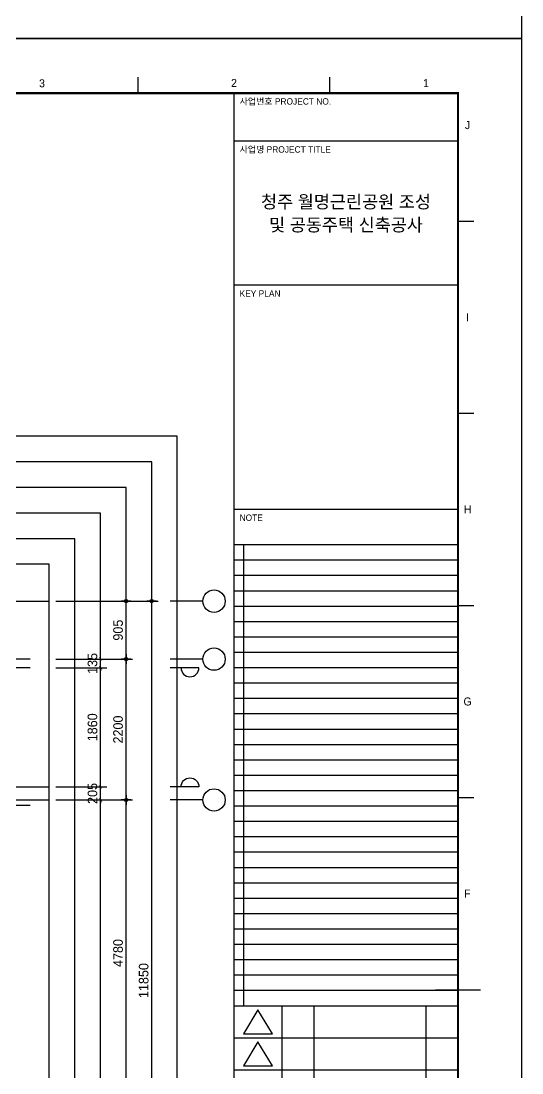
# Model space of a CAD drawing. Header units: millimetres. Extents: x 0 to 92204, y -190080 to 23760.
# Drawn here: x 34222 to 42050, y -176531 to -160105 of the extents above; entities that cross this region are included whole.
import ezdxf
from ezdxf.enums import TextEntityAlignment as Align

# ---------------------------------------------------------------- set-up
doc = ezdxf.new("R2010")
doc.units = ezdxf.units.MM
doc.header["$LTSCALE"] = 100
doc.linetypes.add('AUDIT_D_220706163347-0', pattern=[0])
doc.linetypes.add('CEN', pattern=[62, 60, -1, 0, -1])
doc.layers.get('defpoints').update_dxf_attribs({"color": 139})
for name, color, linetype in [('A-치수', 7, 'AUDIT_D_220706163347-0'), ('AA-BORD-FORM', 7, 'Continuous'), ('AA-BORD-TEXT', 3, 'Continuous'), ('AA-XXXX-DIMS', 7, 'Continuous'), ('CEN_CON', 1, 'CEN'), ('DIM', 7, 'AUDIT_D_220706163347-0'), ('MC', 135, 'Continuous')]:
    doc.layers.add(name, color=color, linetype=linetype)
doc.layers.add('AA-XXXX-MC', color=153, linetype='AUDIT_D_220706163347-0', plot=False)
doc.styles.add('HAUD01', font='Dotum.ttf')
doc.styles.add('맑은고딕', font='malgun.ttf', dxfattribs={"width": 0.9})
doc.dimstyles.new('DIM-50', dxfattribs={"dimscale": 50, "dimtxt": 3, "dimasz": 1, "dimexe": 2, "dimexo": 2, "dimgap": 1, "dimtad": 1, "dimdec": 0, "dimzin": 0, "dimdsep": 46, "dimtxsty": '맑은고딕', "dimblk1": 'DIMDOT', "dimblk2": 'DIMDOT', "dimsah": 1, "dimcen": 0.09, "dimdle": 2, "dimclrd": 7, "dimclre": 7, "dimclrt": 3, "dimadec": 0, "dimazin": 0, "dimtfac": 1, "dimtdec": 0, "dimtix": 1, "dimtmove": 2, "dimatfit": 3, "dimldrblk": 'DIMDOT', "dimfxl": 1, "dimtolj": 1, "dimtzin": 0, "dimarcsym": 0})
doc.dimstyles.new('MCDIM-50', dxfattribs={"dimscale": 50, "dimtxt": 3, "dimasz": 1, "dimexe": 2, "dimexo": 2, "dimgap": 1, "dimtad": 1, "dimdec": 0, "dimzin": 0, "dimdsep": 46, "dimtxsty": '맑은고딕', "dimblk1": 'ARCHTICK', "dimblk2": 'ARCHTICK', "dimsah": 1, "dimcen": 0.09, "dimdle": 2, "dimclrd": 7, "dimclre": 7, "dimclrt": 3, "dimadec": 0, "dimazin": 0, "dimtfac": 1, "dimtdec": 0, "dimtix": 1, "dimtmove": 2, "dimatfit": 3, "dimldrblk": 'ARCHTICK', "dimfxl": 1, "dimtolj": 1, "dimtzin": 0, "dimarcsym": 0})

# ---------------------------------------------------------------- blocks, each defined once
blk = doc.blocks.new('U-131B(기본)', base_point=(-85340, -187586))
at = {"layer": 'CEN_CON'}
for p, q in [((-55510, -176641), (-64385, -176641)), ((-55510, -178926), (-59925, -178926))]:
    blk.add_line(p, q, dxfattribs=at)
at = {"layer": 'MC'}
blk.add_line((-55510, -176776), (-64385, -176776), dxfattribs=at)
blk = doc.blocks.new('중심')
at = {"layer": 'DIM'}
blk.add_line((-350, 0), (0, 0), dxfattribs=at)
blk.add_circle((-470, 0), 120, dxfattribs=at)
blk = doc.blocks.new('DIMDOT')
at = {"layer": 'AA-XXXX-DIMS'}
for p, q in [((-1.5, 0), (1.5, 0)), ((0, -1.5), (0, 1.5))]:
    blk.add_line(p, q, dxfattribs=at)
for radius in [0.5, 0.25]:
    blk.add_circle((0, 0), radius, dxfattribs=at)
blk = doc.blocks.new('*D2570')
at = {"layer": 'defpoints', "color": 0, "transparency": 16777216}
for p in [(34664, -196028), (35864, -196028), (34664, -200808)]:
    blk.add_point(p, dxfattribs=at)
at = {"layer": 'DIM', "color": 7, "lineweight": -2, "transparency": 16777216}
for p, q in [((34764, -196028), (35964, -196028)), ((35864, -200758), (35864, -196078)), ((34764, -200808), (35964, -200808))]:
    blk.add_line(p, q, dxfattribs=at)
at = {"layer": 'DIM', "color": 7, "lineweight": -2, "transparency": 16777216, "xscale": 50, "yscale": 50, "zscale": 50}
for p, rotation in [((35864, -196028), 90), ((35864, -200808), 270)]:
    blk.add_blockref('DIMDOT', p, dxfattribs=dict(at, rotation=rotation))
at = {"layer": 'DIM', "color": 3, "transparency": 16777216, "insert": (35739, -198418), "char_height": 150, "attachment_point": 5, "rotation": 90, "style": 'HAUD01'}
blk.add_mtext('\\A1;4780', dxfattribs=at)
blk = doc.blocks.new('*D2571')
at = {"layer": 'defpoints', "color": 0, "transparency": 16777216}
for p in [(34664, -193828), (35864, -193828), (34664, -196028)]:
    blk.add_point(p, dxfattribs=at)
at = {"layer": 'DIM', "color": 7, "lineweight": -2, "transparency": 16777216}
for p, q in [((34764, -193828), (35964, -193828)), ((35864, -195978), (35864, -193878)), ((34764, -196028), (35964, -196028))]:
    blk.add_line(p, q, dxfattribs=at)
at = {"layer": 'DIM', "color": 7, "lineweight": -2, "transparency": 16777216, "xscale": 50, "yscale": 50, "zscale": 50}
for p, rotation in [((35864, -193828), 90), ((35864, -196028), 270)]:
    blk.add_blockref('DIMDOT', p, dxfattribs=dict(at, rotation=rotation))
at = {"layer": 'DIM', "color": 3, "transparency": 16777216, "insert": (35739, -194928), "char_height": 150, "attachment_point": 5, "rotation": 90, "style": 'HAUD01'}
blk.add_mtext('\\A1;2200', dxfattribs=at)
blk = doc.blocks.new('*D2572')
at = {"layer": 'defpoints', "color": 0, "transparency": 16777216}
for p in [(34664, -192923), (35864, -192923), (34664, -193828)]:
    blk.add_point(p, dxfattribs=at)
at = {"layer": 'DIM', "color": 7, "lineweight": -2, "transparency": 16777216}
for p, q in [((34764, -192923), (35964, -192923)), ((35864, -193778), (35864, -192973)), ((34764, -193828), (35964, -193828))]:
    blk.add_line(p, q, dxfattribs=at)
at = {"layer": 'DIM', "color": 7, "lineweight": -2, "transparency": 16777216, "xscale": 50, "yscale": 50, "zscale": 50}
for p, rotation in [((35864, -192923), 90), ((35864, -193828), 270)]:
    blk.add_blockref('DIMDOT', p, dxfattribs=dict(at, rotation=rotation))
at = {"layer": 'DIM', "color": 3, "transparency": 16777216, "insert": (35739, -193376), "char_height": 150, "attachment_point": 5, "rotation": 90, "style": 'HAUD01'}
blk.add_mtext('\\A1;905', dxfattribs=at)
blk = doc.blocks.new('*D2573')
at = {"layer": 'defpoints', "color": 0, "transparency": 16777216}
for p in [(34664, -192923), (36264, -192923), (34664, -204773)]:
    blk.add_point(p, dxfattribs=at)
at = {"layer": 'DIM', "color": 7, "lineweight": -2, "transparency": 16777216}
for p, q in [((34764, -192923), (36364, -192923)), ((36264, -204723), (36264, -192973)), ((34764, -204773), (36364, -204773))]:
    blk.add_line(p, q, dxfattribs=at)
at = {"layer": 'DIM', "color": 7, "lineweight": -2, "transparency": 16777216, "xscale": 50, "yscale": 50, "zscale": 50}
for p, rotation in [((36264, -192923), 90), ((36264, -204773), 270)]:
    blk.add_blockref('DIMDOT', p, dxfattribs=dict(at, rotation=rotation))
at = {"layer": 'DIM', "color": 3, "transparency": 16777216, "insert": (36139, -198848), "char_height": 150, "attachment_point": 5, "rotation": 90, "style": 'HAUD01'}
blk.add_mtext('\\A1;11850', dxfattribs=at)
blk = doc.blocks.new('_ArchTick')
at = {"color": 0, "linetype": 'ByBlock', "const_width": 0.15}
blk.add_lwpolyline([(-0.5, -0.5), (0.5, 0.5)], dxfattribs=at)
blk = doc.blocks.new('*D2577')
at = {"layer": 'defpoints', "color": 0, "linetype": 'ByBlock', "transparency": 16777216}
for p in [(34664, -195823), (35464, -195823), (34664, -196028)]:
    blk.add_point(p, dxfattribs=at)
at = {"layer": 'DIM', "color": 7, "linetype": 'ByBlock', "lineweight": -2, "transparency": 16777216}
for p, q in [((35464, -195823), (35464, -195773)), ((34764, -195823), (35564, -195823)), ((35464, -196028), (35464, -195823)), ((34764, -196028), (35564, -196028)), ((35464, -196028), (35464, -196078))]:
    blk.add_line(p, q, dxfattribs=at)
at = {"layer": 'DIM', "color": 7, "linetype": 'ByBlock', "lineweight": -2, "transparency": 16777216, "xscale": 50, "yscale": 50, "zscale": 50}
for p, rotation in [((35464, -195823), 270), ((35464, -196028), 90)]:
    blk.add_blockref('_ArchTick', p, dxfattribs=dict(at, rotation=rotation))
at = {"layer": 'DIM', "color": 3, "linetype": 'ByBlock', "transparency": 16777216, "insert": (35339, -195926), "char_height": 150, "attachment_point": 5, "rotation": 90, "style": 'HAUD01'}
blk.add_mtext('\\A1;205', dxfattribs=at)
blk = doc.blocks.new('*D2578')
at = {"layer": 'defpoints', "color": 0, "linetype": 'ByBlock', "transparency": 16777216}
for p in [(34664, -193963), (35464, -193963), (34664, -195823)]:
    blk.add_point(p, dxfattribs=at)
at = {"layer": 'DIM', "color": 7, "linetype": 'ByBlock', "lineweight": -2, "transparency": 16777216}
for p, q in [((34764, -193963), (35564, -193963)), ((35464, -195923), (35464, -193863)), ((34764, -195823), (35564, -195823))]:
    blk.add_line(p, q, dxfattribs=at)
at = {"layer": 'DIM', "color": 7, "linetype": 'ByBlock', "lineweight": -2, "transparency": 16777216, "xscale": 50, "yscale": 50, "zscale": 50}
for p, rotation in [((35464, -193963), 90), ((35464, -195823), 270)]:
    blk.add_blockref('_ArchTick', p, dxfattribs=dict(at, rotation=rotation))
at = {"layer": 'DIM', "color": 3, "linetype": 'ByBlock', "transparency": 16777216, "insert": (35339, -194893), "char_height": 150, "attachment_point": 5, "rotation": 90, "style": 'HAUD01'}
blk.add_mtext('\\A1;1860', dxfattribs=at)
blk = doc.blocks.new('*D2579')
at = {"layer": 'defpoints', "color": 0, "linetype": 'ByBlock', "transparency": 16777216}
for p in [(34664, -193828), (34664, -193963), (35464, -193828)]:
    blk.add_point(p, dxfattribs=at)
at = {"layer": 'DIM', "color": 7, "linetype": 'ByBlock', "lineweight": -2, "transparency": 16777216}
for p, q in [((35464, -193828), (35464, -193778)), ((34764, -193828), (35564, -193828)), ((34764, -193963), (35564, -193963)), ((35464, -193963), (35464, -193828)), ((35464, -193963), (35464, -194013))]:
    blk.add_line(p, q, dxfattribs=at)
at = {"layer": 'DIM', "color": 7, "linetype": 'ByBlock', "lineweight": -2, "transparency": 16777216, "xscale": 50, "yscale": 50, "zscale": 50}
for p, rotation in [((35464, -193828), 270), ((35464, -193963), 90)]:
    blk.add_blockref('_ArchTick', p, dxfattribs=dict(at, rotation=rotation))
at = {"layer": 'DIM', "color": 3, "linetype": 'ByBlock', "transparency": 16777216, "insert": (35339, -193896), "char_height": 150, "attachment_point": 5, "rotation": 90, "style": 'HAUD01'}
blk.add_mtext('\\A1;135', dxfattribs=at)
blk = doc.blocks.new('XR-FORM 청주월명')
at = {"layer": 'AA-BORD-FORM', "color": 2}
for p, q in [((721, 577), (721, 582)), ((781, 577), (781, 582)), ((751, 577), (751, 17)), ((821, 537), (826, 537)), ((821, 477), (826, 477)), ((821, 417), (826, 417)), ((821, 357), (826, 357)), ((814, 297), (828, 297))]:
    blk.add_line(p, q, dxfattribs=at)
at = {"layer": 'AA-BORD-FORM', "color": 3}
for p, q in [((821, 562), (751, 562)), ((821, 517), (751, 517)), ((821, 447), (751, 447)), ((751, 292), (821, 292)), ((766, 292), (766, 282)), ((776, 292), (776, 282)), ((811, 292), (811, 282)), ((751, 282), (821, 282)), ((766, 282), (766, 272)), ((776, 282), (776, 272)), ((811, 282), (811, 272)), ((751, 272), (821, 272)), ((766, 272), (766, 262)), ((776, 272), (776, 262)), ((811, 272), (811, 262))]:
    blk.add_line(p, q, dxfattribs=at)
at = {"layer": 'AA-BORD-FORM', "color": 1}
blk.add_lwpolyline([(0, 0), (841, 0), (841, 594), (0, 594)], close=True, dxfattribs=at)
at = {"layer": 'AA-BORD-FORM', "color": 2, "const_width": 0.682}
blk.add_lwpolyline([(21, 17), (21, 577), (821, 577), (821, 17)], close=True, dxfattribs=at)
at = {"layer": 'AA-BORD-FORM', "color": 7}
for points in [[(763, 283.24), (758.5, 290.74), (754, 283.24)], [(763, 273.24), (758.5, 280.74), (754, 273.24)]]:
    blk.add_lwpolyline(points, close=True, dxfattribs=at)
at = {"layer": 'defpoints'}
for p, q in [((751, 436), (821, 436)), ((754, 436), (754, 292)), ((751, 431.2), (821, 431.2)), ((751, 426.4), (821, 426.4)), ((751, 421.6), (821, 421.6)), ((751, 416.8), (821, 416.8)), ((751, 412), (821, 412)), ((751, 407.2), (821, 407.2)), ((751, 402.4), (821, 402.4)), ((751, 397.6), (821, 397.6)), ((751, 392.8), (821, 392.8)), ((751, 388), (821, 388)), ((751, 383.2), (821, 383.2)), ((751, 378.4), (821, 378.4)), ((751, 373.6), (821, 373.6)), ((751, 368.8), (821, 368.8)), ((751, 364), (821, 364)), ((751, 359.2), (821, 359.2)), ((751, 354.4), (821, 354.4)), ((751, 349.6), (821, 349.6)), ((751, 344.8), (821, 344.8)), ((751, 340), (821, 340)), ((751, 335.2), (821, 335.2)), ((751, 330.4), (821, 330.4)), ((751, 325.6), (821, 325.6)), ((751, 320.8), (821, 320.8)), ((751, 316), (821, 316)), ((751, 311.2), (821, 311.2)), ((751, 306.4), (821, 306.4)), ((751, 301.6), (821, 301.6)), ((751, 296.8), (821, 296.8))]:
    blk.add_line(p, q, dxfattribs=at)
at = {"layer": 'AA-BORD-TEXT', "color": 7, "style": 'HAUD01'}
for s, p in [('3', (691, 580.06)), ('2', (751, 580.16)), ('1', (811, 580.12)), ('J', (824, 567)), ('I', (824, 507)), ('H', (824, 447)), ('G', (824, 387)), ('F', (823.89, 327))]:
    blk.add_text(s, height=2.5, dxfattribs=at).set_placement(p, align=Align.MIDDLE_CENTER)
at = {"layer": 'AA-BORD-TEXT', "color": 3, "style": 'HAUD01'}
for s, p in [('사업번호 PROJECT NO.', (752.75, 573.4)), ('사업명 PROJECT TITLE', (752.75, 558.4)), ('KEY PLAN', (752.75, 513.4)), ('NOTE', (752.75, 443.4))]:
    blk.add_text(s, height=2, rotation=360, dxfattribs=at).set_placement(p)
for s, rotation, p in [('청주 월명근린공원 조성', 360, (786, 543.05)), ('및 공동주택 신축공사', 0, (786, 535.85))]:
    blk.add_text(s, height=4, rotation=rotation, dxfattribs=at).set_placement(p, align=Align.MIDDLE_CENTER)
blk = doc.blocks.new('DIM-1108')
at = {"layer": 'DIM'}
for points in [[(36722.4, -193963.2, 1), (37002.4, -193963.2), (36552.4, -193963.2)], [(36722.4, -195823.2, -1), (37002.4, -195823.2), (36552.4, -195823.2)]]:
    blk.add_lwpolyline(points, format="xyb", dxfattribs=at)
at = {"layer": 'A-치수', "xscale": 1.458333333333333, "yscale": 1.458333333333333, "zscale": 1.458333333333333, "rotation": 180}
for p in [(36552.4, -192923.2), (36552.4, -193828.2), (36552.4, -196028.2)]:
    blk.add_blockref('중심', p, dxfattribs=at)
at = {"layer": 'DIM'}
for base, p1, p2, picture, middle in [((35863.8, -192923.2), (34663.8, -193828.2), (34663.8, -192923.2), '*D2572', (35738.7, -193375.7)), ((36263.8, -192923.2), (34663.8, -204773.2), (34663.8, -192923.2), '*D2573', (36138.7, -198848.2)), ((35863.8, -193828.2), (34663.8, -196028.2), (34663.8, -193828.2), '*D2571', (35738.7, -194928.2)), ((35863.8, -196028.2), (34663.8, -200808.2), (34663.8, -196028.2), '*D2570', (35738.7, -198418.2))]:
    dim = blk.add_linear_dim(base=base, p1=p1, p2=p2, angle=270, dimstyle='DIM-50', override={"dimscale": 50, "dimtxsty": 'HAUD01'}, dxfattribs=at)
    dim.commit()
    dim.dimension.update_dxf_attribs({"geometry": picture, "text_midpoint": middle})
at = {"layer": 'DIM', "linetype": 'ByBlock'}
for base, p1, p2, picture, middle in [((35463.8, -193828.2), (34663.8, -193963.2), (34663.8, -193828.2), '*D2579', (35338.7, -193895.7)), ((35463.8, -193963.2), (34663.8, -195823.2), (34663.8, -193963.2), '*D2578', (35338.7, -194893.2)), ((35463.8, -195823.2), (34663.8, -196028.2), (34663.8, -195823.2), '*D2577', (35338.7, -195925.7))]:
    dim = blk.add_linear_dim(base=base, p1=p1, p2=p2, angle=270, dimstyle='MCDIM-50', override={"dimtxsty": 'HAUD01'}, dxfattribs=at)
    dim.commit()
    dim.dimension.update_dxf_attribs({"geometry": picture, "text_midpoint": middle})

msp = doc.modelspace()

# ---------------------------------------------------------------- linework, layer by layer
at = {"layer": 'AA-XXXX-MC'}
msp.add_line((30338.8, -172063.2), (34663.8, -172063.2), dxfattribs=at)
at = {"layer": 'CEN_CON'}
for p, q in [((25853.8, -169163.2), (34663.8, -169163.2)), ((30338.8, -172268.2), (34663.8, -172268.2))]:
    msp.add_line(p, q, dxfattribs=at)
at = {"layer": 'defpoints'}
for points in [[(36663.8, -166588.2), (1928.8, -166588.2), (1928.8, -183313.2), (36663.8, -183313.2)], [(36263.8, -166988.2), (2328.8, -166988.2), (2328.8, -182913.2), (36263.8, -182913.2)], [(35863.8, -167388.2), (2728.8, -167388.2), (2728.8, -182513.2), (35863.8, -182513.2)], [(35463.8, -167788.2), (3128.8, -167788.2), (3128.8, -182113.2), (35463.8, -182113.2)], [(35063.8, -168188.2), (3528.8, -168188.2), (3528.8, -181713.2), (35063.8, -181713.2)], [(34663.8, -168588.2), (3928.8, -168588.2), (3928.8, -181313.2), (34663.8, -181313.2)]]:
    msp.add_lwpolyline(points, close=True, dxfattribs=at)

# ---------------------------------------------------------------- block references
for name, p in [('DIM-1108', (0, 23760)), ('U-131B(기본)', (4533.8, -181013.2))]:
    msp.add_blockref(name, p)
at = {"xscale": 50, "yscale": 50, "zscale": 50}
for p in [(0, -160380), (0, -190080)]:
    msp.add_blockref('XR-FORM 청주월명', p, dxfattribs=at)

doc.saveas('drawing.dxf')
